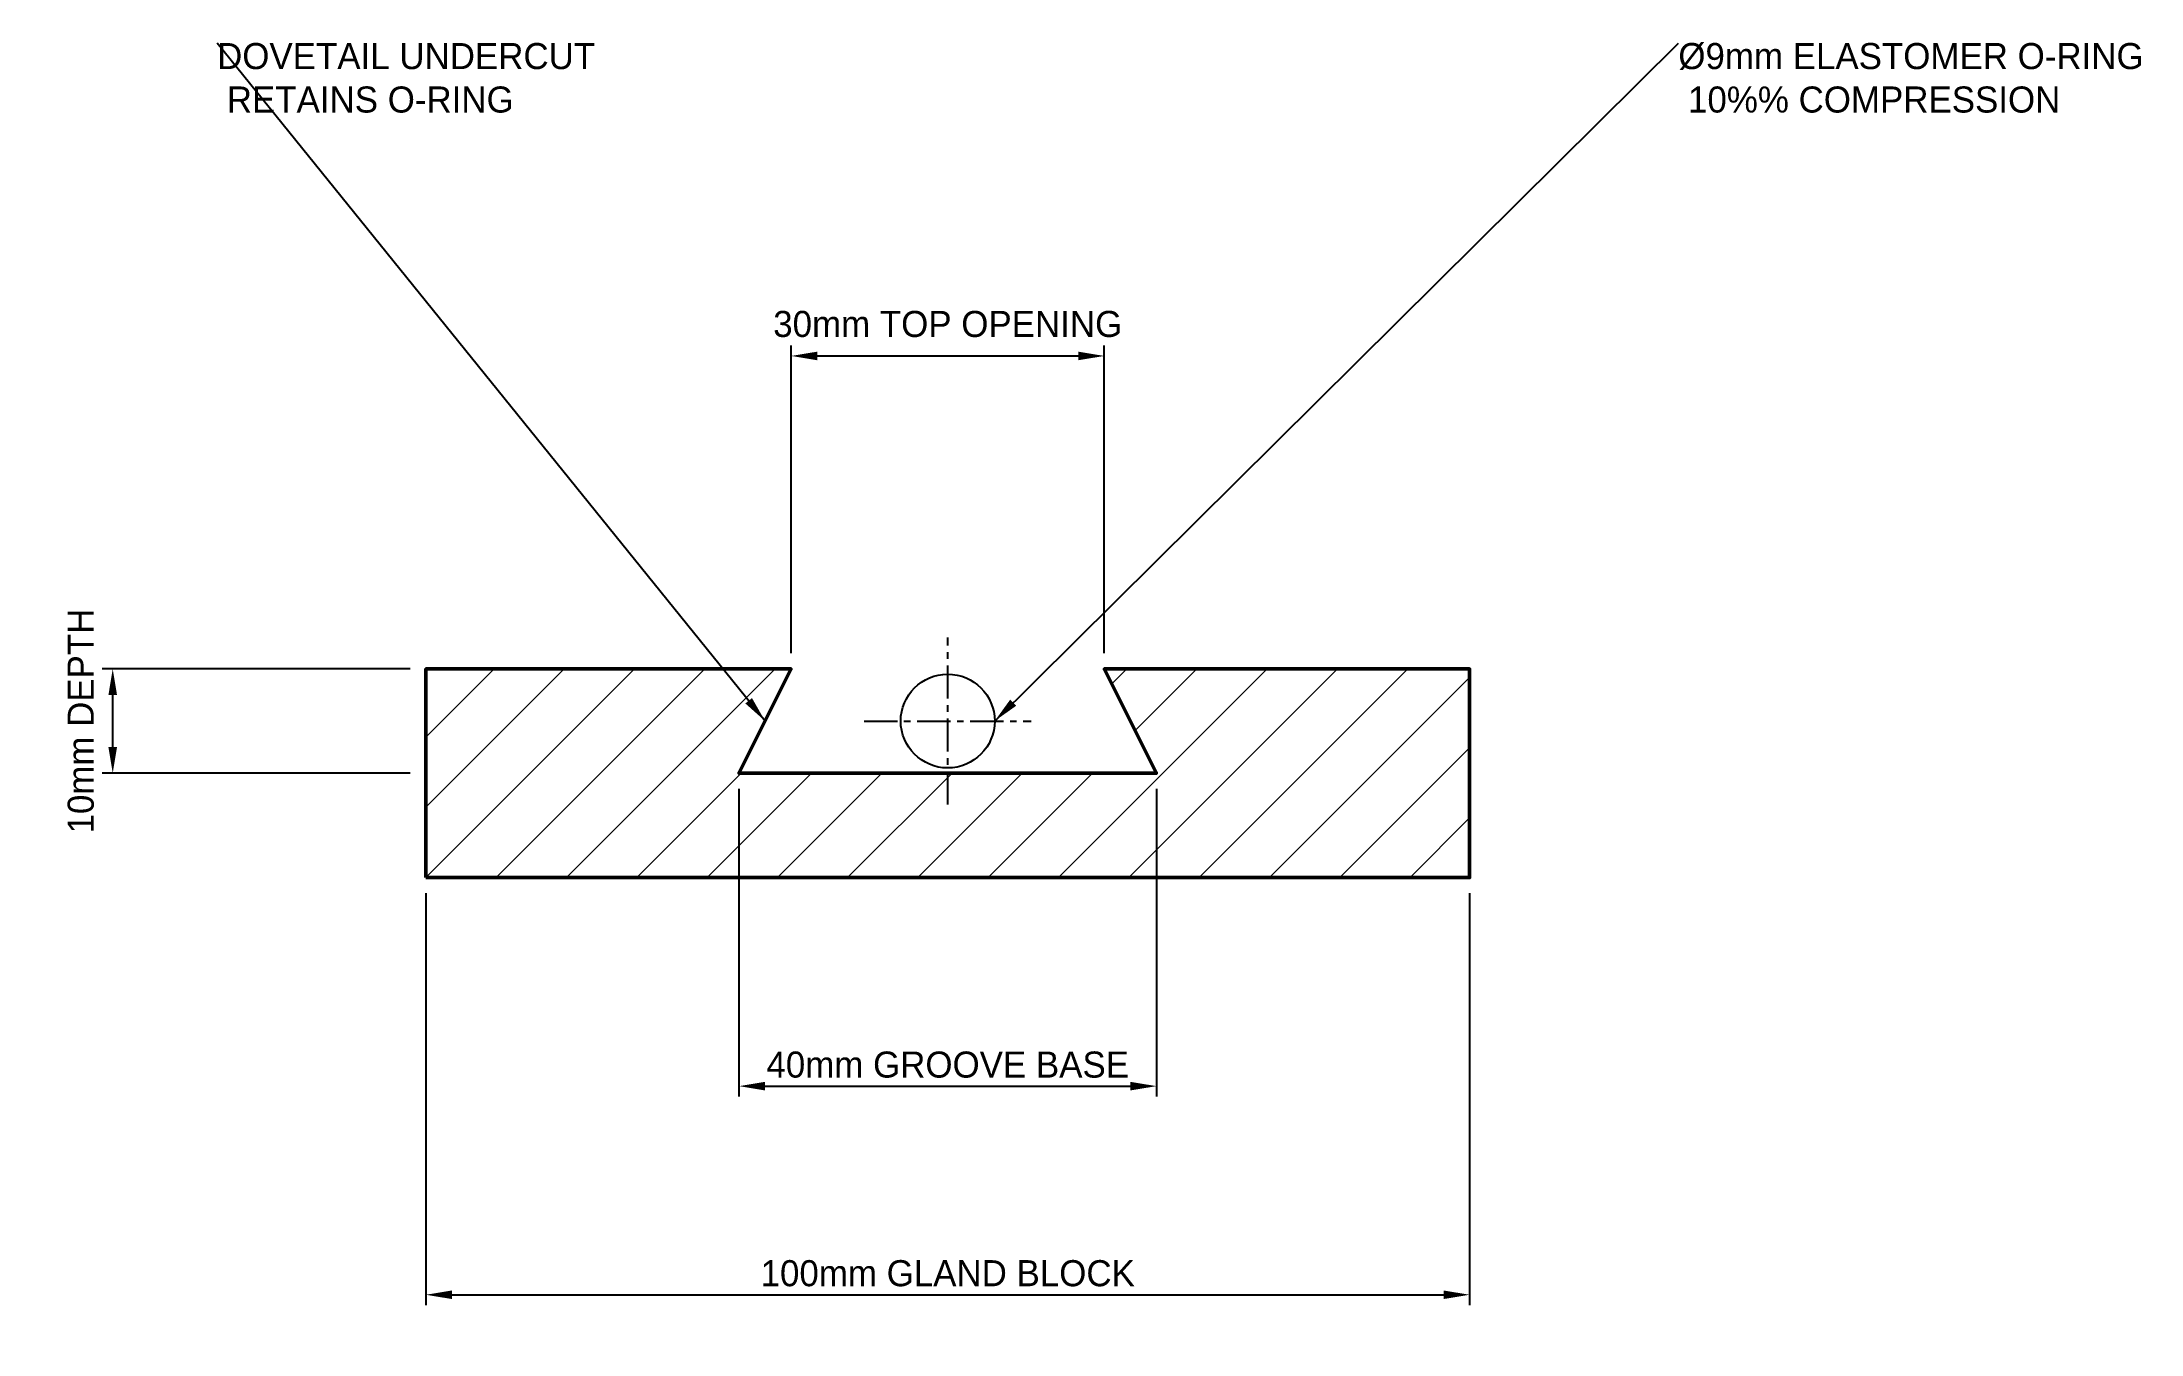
# Model space of a CAD drawing. Header units: metres. Extents: x -37 to 164, y -44 to 80.
import ezdxf

# ---------------------------------------------------------------- set-up
doc = ezdxf.new("R2010")
doc.units = ezdxf.units.M
doc.linetypes.add('CENTER', pattern=[5.08, 3.175, -0.635, 0.635, -0.635])
for name, color, linetype, lineweight in [('CENTERLINES', 7, 'CENTER', 25), ('DETAILS', 7, 'Continuous', 25), ('DIMENSIONS', 7, 'Continuous', 25), ('GEOMETRY', 7, 'Continuous', 50), ('HATCH', 7, 'Continuous', 13)]:
    doc.layers.add(name, color=color, linetype=linetype, lineweight=lineweight)
doc.dimstyles.new('ENGINEERING_STYLE', dxfattribs={"dimtxt": 2.5, "dimasz": 2.5, "dimexe": 1, "dimexo": 1.5, "dimgap": 0.8, "dimtad": 1, "dimcen": 2.5, "dimazin": 3, "dimtfac": 1, "dimtmove": 0, "dimatfit": 3, "dimtfill": 1})

msp = doc.modelspace()

# ---------------------------------------------------------------- hatches: boundary and pattern name
at = {"layer": 'HATCH'}
h = msp.add_hatch(dxfattribs=at)
h.set_pattern_fill('ANSI31', scale=1.5)
h.paths.add_polyline_path([(0, 0), (100, 0), (100, 20), (65, 20), (70, 10), (30, 10), (35, 20), (0, 20)])

# ---------------------------------------------------------------- linework, layer by layer
at = {"layer": 'CENTERLINES'}
for p, q in [((50, 7), (50, 23)), ((42, 15), (58, 15))]:
    msp.add_line(p, q, dxfattribs=at)
at = {"layer": 'DETAILS'}
msp.add_circle((50, 15), 4.5, dxfattribs=at)
at = {"layer": 'GEOMETRY'}
msp.add_lwpolyline([(0, 0), (100, 0), (100, 20), (65, 20), (70, 10), (30, 10), (35, 20), (0, 20)], close=True, dxfattribs=at)

# ---------------------------------------------------------------- texts
at = {"layer": 'DIMENSIONS', "char_height": 2.5, "attachment_point": 1}
for s, insert in [('DOVETAIL UNDERCUT\\P RETAINS O-RING', (-20, 80)), ('%%C9mm ELASTOMER O-RING\\P 10%% COMPRESSION', (120, 80))]:
    msp.add_mtext(s, dxfattribs=dict(at, insert=insert))

# ---------------------------------------------------------------- next in the draw order: dimensions: what is measured, and where the dimension line sits
at = {"layer": 'DIMENSIONS'}
for base, p1, p2, text in [((35, 50), (35, 20), (65, 20), '30mm TOP OPENING'), ((0, -40), (0, 0), (100, 0), '100mm GLAND BLOCK')]:
    msp.add_linear_dim(base=base, p1=p1, p2=p2, text=text, dimstyle='ENGINEERING_STYLE', dxfattribs=at).render()
msp.add_linear_dim(base=(-30, 10), p1=(0, 10), p2=(0, 20), angle=90, text='10mm DEPTH', dimstyle='ENGINEERING_STYLE', dxfattribs=at).render()

# ---------------------------------------------------------------- next in the draw order: dimensions: what is measured, and where the dimension line sits
msp.add_linear_dim(base=(30, -20), p1=(30, 10), p2=(70, 10), text='40mm GROOVE BASE', dimstyle='ENGINEERING_STYLE', dxfattribs=at).render()

# ---------------------------------------------------------------- next in the draw order: leaders
for points in [[(32.5, 15), (-20, 80)], [(54.5, 15), (120, 80)]]:
    msp.add_leader(points, dimstyle='ENGINEERING_STYLE', dxfattribs=at)

doc.saveas('drawing.dxf')
